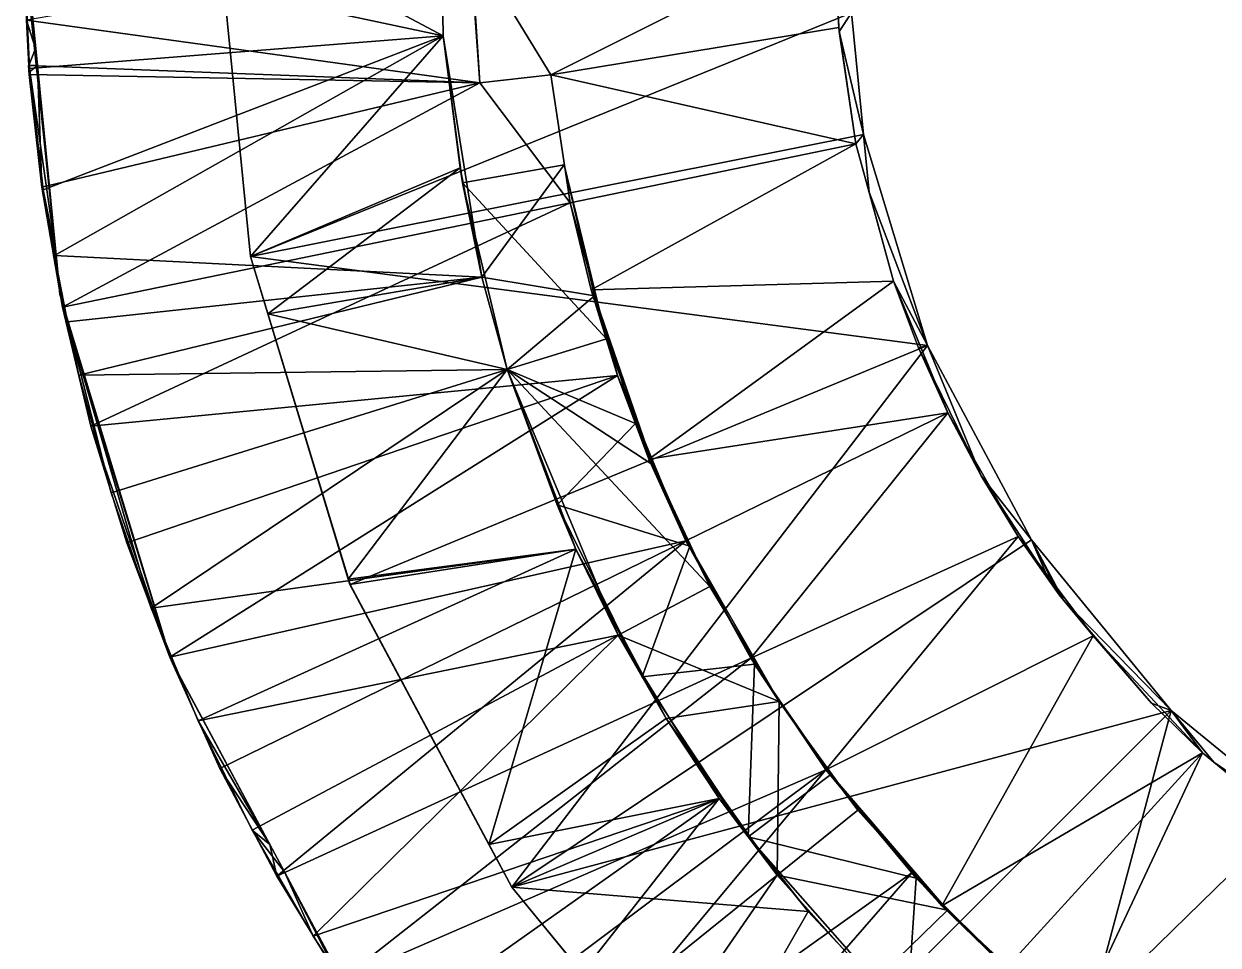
# Model space of a CAD drawing. Header units: metres. Extents: x -45 to 15, y -73 to -13.
# Drawn here: x -44.98 to -26.55, y -58.9 to -44.68 of the extents above; entities that cross this region are included whole.
import ezdxf

# ---------------------------------------------------------------- set-up
doc = ezdxf.new("R2010")
doc.units = ezdxf.units.M

msp = doc.modelspace()

# ---------------------------------------------------------------- linework, layer by layer
for points in [[(-38.557999, -41.901001, 11), (-38.509998, -44.863998, 11), (-44.98, -43.485001, 11)], [(-38.557999, -41.901001, 18.1), (-42.002998, -43, 18.1), (-38.509998, -44.863998, 18.1)], [(-38.557999, -41.901001, 18.1), (-38.509998, -44.863998, 18.1), (-38.509998, -44.863998, 11)], [(-38.557999, -41.901001, 18.1), (-38.509998, -44.863998, 11), (-38.557999, -41.901001, 11)], [(-41.484001, -48.268002, 28.999001), (-42.002998, -43, 28.999001), (-41.482674, -48.267464, 28.999001)], [(-42.001621, -43, 28.999001), (-41.482674, -48.267464, 28.999001), (-42.002998, -43, 28.999001)], [(-41.484001, -48.268002, 28.999001), (-41.484001, -48.268002, 18.1), (-42.002998, -43, 28.999001)], [(-42.002998, -43, 18.1), (-42.002998, -43, 28.999001), (-41.484001, -48.268002, 18.1)], [(-42.002998, -43, 18.1), (-41.484001, -48.268002, 18.1), (-38.509998, -44.863998, 18.1)], [(-42.001621, -43, 28.999001), (-32.210575, -44.504913, 43), (-41.482674, -48.267464, 28.999001)], [(-44.976379, -43.249752, 18.1), (-44.98, -43.485001, 18.1), (-44.483578, -48.248653, 18.1)], [(-44.798317, -45.056, 43), (-44.944218, -43.576, 43), (-44.976379, -43.249752, 18.1)], [(-44.483578, -48.248653, 18.1), (-44.772091, -45.321999, 43), (-44.976379, -43.249752, 18.1)], [(-44.798317, -45.056, 43), (-44.976379, -43.249752, 18.1), (-44.772091, -45.321999, 43)], [(-36.851002, -45.466, 50.599998), (-32.490002, -43.280998, 50.599998), (-38.084999, -43.443001, 50.599998)], [(-32.405998, -44.733002, 50.599998), (-32.490002, -43.280998, 50.599998), (-36.851002, -45.466, 50.599998)], [(-32.490002, -43.280998, 43), (-32.398998, -44.797001, 43), (-32.210575, -44.504913, 43)], [(-32.490002, -43.280998, 43), (-32.490002, -43.280998, 50.599998), (-32.398998, -44.797001, 43)], [(-32.490002, -43.280998, 50.599998), (-32.405998, -44.733002, 50.599998), (-32.398998, -44.797001, 43)], [(-44.890999, -45.368, 11), (-44.98, -43.485001, 11), (-38.509998, -44.863998, 11)], [(-44.98, -43.485001, 18.1), (-44.98, -43.485001, 11), (-44.890999, -45.368, 11)], [(-44.98, -43.485001, 18.1), (-44.890999, -45.368, 11), (-44.890999, -45.368, 18.1)], [(-44.98, -43.485001, 18.1), (-44.890999, -45.368, 18.1), (-44.483578, -48.248653, 18.1)], [(-38.096001, -43.443001, 46), (-44.942001, -44.620998, 46), (-37.943001, -45.59, 46)], [(-37.943001, -45.59, 50.599998), (-38.084999, -43.443001, 50.599998), (-38.096001, -43.443001, 50.599998)], [(-38.096001, -43.443001, 46), (-37.943001, -45.59, 46), (-38.096001, -43.443001, 50.599998)], [(-37.943001, -45.59, 50.599998), (-38.096001, -43.443001, 50.599998), (-37.943001, -45.59, 46)], [(-37.943001, -45.59, 50.599998), (-36.851002, -45.466, 50.599998), (-38.084999, -43.443001, 50.599998)], [(-44.942001, -44.620998, 43), (-44.944218, -43.576, 43), (-44.798317, -45.056, 43)], [(-32.210575, -44.504913, 43), (-32.024849, -46.386456, 43), (-41.482674, -48.267464, 28.999001)], [(-32.024849, -46.386456, 43), (-32.210575, -44.504913, 43), (-32.398998, -44.797001, 43)], [(-44.942001, -44.620998, 46), (-44.905998, -45.321999, 46), (-37.943001, -45.59, 46)], [(-44.942001, -44.620998, 46), (-44.942001, -44.620998, 43), (-44.905998, -45.321999, 46)], [(-44.798317, -45.056, 43), (-44.905998, -45.321999, 43), (-44.942001, -44.620998, 43)], [(-44.905998, -45.321999, 46), (-44.942001, -44.620998, 43), (-44.905998, -45.321999, 43)], [(-32.139999, -46.530998, 50.599998), (-32.405998, -44.733002, 50.599998), (-36.851002, -45.466, 50.599998)], [(-32.405998, -44.733002, 50.599998), (-32.139999, -46.530998, 43), (-32.398998, -44.797001, 43)], [(-32.405998, -44.733002, 50.599998), (-32.139999, -46.530998, 50.599998), (-32.139999, -46.530998, 43)], [(-44.683998, -47.241001, 11), (-44.890999, -45.368, 11), (-38.509998, -44.863998, 11)], [(-44.683998, -47.241001, 11), (-38.509998, -44.863998, 11), (-44.507, -48.251999, 11)], [(-38.509998, -44.863998, 11), (-37.915001, -48.585999, 11), (-44.507, -48.251999, 11)], [(-38.249001, -46.902, 18.1), (-38.509998, -44.863998, 18.1), (-41.484001, -48.268002, 18.1)], [(-38.509998, -44.863998, 11), (-38.209, -47.132999, 12.207), (-37.915001, -48.585999, 11)], [(-38.509998, -44.863998, 11), (-38.209, -47.132999, 14), (-38.209, -47.132999, 12.207)], [(-38.249001, -46.902, 18.1), (-38.209, -47.132999, 14), (-38.509998, -44.863998, 11)], [(-38.509998, -44.863998, 11), (-38.509998, -44.863998, 18.1), (-38.249001, -46.902, 18.1)], [(-32.398998, -44.797001, 43), (-32.139999, -46.530998, 43), (-32.024849, -46.386456, 43)], [(-44.798317, -45.056, 43), (-44.772091, -45.321999, 43), (-44.905998, -45.321999, 43)], [(-44.91, -45.321999, 43), (-44.905998, -45.321999, 43), (-44.901001, -45.424, 43)], [(-44.91, -45.321999, 46), (-44.898998, -45.458, 46), (-44.905998, -45.321999, 46)], [(-44.905998, -45.321999, 46), (-44.905998, -45.321999, 43), (-44.91, -45.321999, 43)], [(-44.905998, -45.321999, 46), (-44.91, -45.321999, 43), (-44.91, -45.321999, 46)], [(-44.91, -45.321999, 43), (-44.901001, -45.424, 43), (-44.91, -45.321999, 46)], [(-44.91, -45.321999, 46), (-44.901001, -45.424, 43), (-44.898998, -45.458, 46)], [(-44.905998, -45.321999, 43), (-44.772091, -45.321999, 43), (-44.901001, -45.424, 43)], [(-44.905998, -45.321999, 46), (-44.898998, -45.458, 46), (-37.943001, -45.59, 46)], [(-44.901001, -45.424, 43), (-44.772091, -45.321999, 43), (-44.705002, -47.195999, 43)], [(-44.432327, -48.76852, 43), (-44.772091, -45.321999, 43), (-44.483578, -48.248653, 18.1)], [(-44.432327, -48.76852, 43), (-44.705002, -47.195999, 43), (-44.772091, -45.321999, 43)], [(-44.901001, -45.424, 43), (-44.705002, -47.195999, 43), (-44.898998, -45.458, 46)], [(-44.705002, -47.195999, 46), (-37.943001, -45.59, 46), (-44.898998, -45.458, 46)], [(-44.705002, -47.195999, 43), (-44.705002, -47.195999, 46), (-44.898998, -45.458, 46)], [(-44.890999, -45.368, 11), (-44.683998, -47.241001, 11), (-44.683998, -47.241001, 18.1)], [(-44.890999, -45.368, 11), (-44.683998, -47.241001, 18.1), (-44.890999, -45.368, 18.1)], [(-44.683998, -47.241001, 18.1), (-44.483578, -48.248653, 18.1), (-44.890999, -45.368, 18.1)], [(-37.943001, -45.59, 46), (-36.548, -47.438999, 46), (-36.851002, -45.466, 46)], [(-36.851002, -45.466, 50.599998), (-37.943001, -45.59, 50.599998), (-37.943001, -45.59, 46)], [(-36.851002, -45.466, 50.599998), (-37.943001, -45.59, 46), (-36.851002, -45.466, 46)], [(-36.851002, -45.466, 50.599998), (-36.548, -47.438999, 50.599998), (-32.139999, -46.530998, 50.599998)], [(-36.851002, -45.466, 50.599998), (-36.851002, -45.466, 46), (-36.548, -47.438999, 46)], [(-36.851002, -45.466, 50.599998), (-36.548, -47.438999, 46), (-36.548, -47.438999, 50.599998)], [(-37.943001, -45.59, 46), (-44.705002, -47.195999, 46), (-44.382999, -49.053001, 46)], [(-37.943001, -45.59, 46), (-44.382999, -49.053001, 46), (-36.548, -47.438999, 46)], [(-41.482651, -48.267731, 28.999001), (-41.482674, -48.267464, 28.999001), (-32.024849, -46.386456, 43)], [(-32.024849, -46.386456, 43), (-31.037455, -49.643059, 43), (-41.482651, -48.267731, 28.999001)], [(-31.936935, -47.277096, 43), (-32.024849, -46.386456, 43), (-32.139999, -46.530998, 43)], [(-32.024849, -46.386456, 43), (-31.936935, -47.277096, 43), (-31.037455, -49.643059, 43)], [(-36.227001, -48.783001, 50.599998), (-32.139999, -46.530998, 50.599998), (-36.548, -47.438999, 50.599998)], [(-36.227001, -48.783001, 50.599998), (-31.563, -48.651001, 50.599998), (-32.139999, -46.530998, 50.599998)], [(-32.139999, -46.530998, 50.599998), (-31.563, -48.651001, 50.599998), (-31.936935, -47.277096, 43)], [(-32.139999, -46.530998, 50.599998), (-31.936935, -47.277096, 43), (-32.139999, -46.530998, 43)], [(-41.484001, -48.268002, 18.1), (-41.215973, -49.152, 18.1), (-38.249001, -46.902, 18.1)], [(-37.915001, -48.585999, 18.1), (-38.249001, -46.902, 18.1), (-41.215973, -49.152, 18.1)], [(-37.915001, -48.585999, 14), (-38.249001, -46.902, 18.1), (-37.915001, -48.585999, 18.1)], [(-38.209, -47.132999, 14), (-38.249001, -46.902, 18.1), (-37.915001, -48.585999, 14)], [(-38.209, -47.132999, 12.207), (-38.209, -47.132999, 14), (-36.645, -46.855, 13.1)], [(-35.992001, -49.540001, 13.1), (-38.209, -47.132999, 12.207), (-36.645, -46.855, 13.1)], [(-36.645, -46.855, 14), (-36.645, -46.855, 13.1), (-38.209, -47.132999, 14)], [(-38.209, -47.132999, 14), (-37.915001, -48.585999, 14), (-36.645, -46.855, 14)], [(-36.175999, -48.874001, 14), (-36.645, -46.855, 14), (-37.915001, -48.585999, 14)], [(-36.645, -46.855, 13.1), (-36.645, -46.855, 14), (-35.992001, -49.540001, 13.1)], [(-36.645, -46.855, 14), (-36.175999, -48.874001, 14), (-35.992001, -49.540001, 13.1)], [(-37.52, -50.014999, 11), (-37.915001, -48.585999, 11), (-38.209, -47.132999, 12.207)], [(-38.209, -47.132999, 12.207), (-35.992001, -49.540001, 13.1), (-37.52, -50.014999, 12.2)], [(-38.209, -47.132999, 12.207), (-37.52, -50.014999, 12.2), (-37.52, -50.014999, 11)], [(-44.705002, -47.195999, 46), (-44.432327, -48.76852, 43.000999), (-44.382999, -49.053001, 46)], [(-44.705002, -47.195999, 43), (-44.432327, -48.76852, 43), (-44.432327, -48.76852, 43.000999)], [(-44.705002, -47.195999, 43), (-44.432327, -48.76852, 43.000999), (-44.705002, -47.195999, 46)], [(-44.683998, -47.241001, 11), (-44.507, -48.251999, 11), (-44.507, -48.251999, 18.1)], [(-44.683998, -47.241001, 11), (-44.507, -48.251999, 18.1), (-44.683998, -47.241001, 18.1)], [(-44.683998, -47.241001, 18.1), (-44.507, -48.251999, 18.1), (-44.483578, -48.248653, 18.1)], [(-31.563, -48.651001, 43), (-31.037455, -49.643059, 43), (-31.936935, -47.277096, 43)], [(-31.563, -48.651001, 43), (-31.936935, -47.277096, 43), (-31.563, -48.651001, 50.599998)], [(-44.382999, -49.053001, 46), (-43.945, -50.886002, 46), (-36.548, -47.438999, 46)], [(-35.821999, -50.104, 46), (-36.548, -47.438999, 46), (-43.945, -50.886002, 46)], [(-36.548, -47.438999, 46), (-36.227001, -48.783001, 50.599998), (-36.548, -47.438999, 50.599998)], [(-36.548, -47.438999, 46), (-35.821999, -50.104, 46), (-36.227001, -48.783001, 50.599998)], [(-44.507, -48.251999, 18.1), (-44.507, -48.251999, 11), (-44.521, -48.254002, 11)], [(-44.507, -48.251999, 18.1), (-44.521, -48.254002, 11), (-44.521, -48.254002, 18.1)], [(-44.521, -48.254002, 11), (-44.507, -48.251999, 11), (-44.314999, -49.280998, 11)], [(-44.521, -48.254002, 18.1), (-44.446373, -48.626045, 18.1), (-44.507, -48.251999, 18.1)], [(-44.521, -48.254002, 11), (-44.314999, -49.280998, 11), (-44.446373, -48.626045, 18)], [(-44.446373, -48.626045, 18.1), (-44.521, -48.254002, 18.1), (-44.446373, -48.626045, 18)], [(-44.521, -48.254002, 11), (-44.446373, -48.626045, 18), (-44.521, -48.254002, 18.1)], [(-44.483578, -48.248653, 18.1), (-44.507, -48.251999, 18.1), (-44.446373, -48.626045, 18.1)], [(-44.306, -49.278999, 11), (-44.507, -48.251999, 11), (-37.915001, -48.585999, 11)], [(-44.314999, -49.280998, 11), (-44.507, -48.251999, 11), (-44.306, -49.278999, 11)], [(-44.483578, -48.248653, 18.1), (-44.446373, -48.626045, 18.1), (-44.432327, -48.76852, 43)], [(-41.482651, -48.267731, 28.999001), (-41.484001, -48.268002, 28.999001), (-41.482674, -48.267464, 28.999001)], [(-41.482651, -48.267731, 28.999001), (-39.946728, -53.333473, 28.999001), (-41.484001, -48.268002, 28.999001)], [(-39.948002, -53.334, 28.999001), (-41.484001, -48.268002, 28.999001), (-39.946728, -53.333473, 28.999001)], [(-41.484001, -48.268002, 28.999001), (-39.948002, -53.334, 28.999001), (-41.215973, -49.152, 18.1)], [(-41.484001, -48.268002, 18.1), (-41.484001, -48.268002, 28.999001), (-41.215973, -49.152, 18.1)], [(-39.946728, -53.333473, 28.999001), (-41.482651, -48.267731, 28.999001), (-31.037455, -49.643059, 43)], [(-44.424, -48.853001, 43.000999), (-44.432327, -48.76852, 43), (-44.446373, -48.626045, 18.1)], [(-44.355644, -49.078369, 18), (-44.424, -48.853001, 18), (-44.446373, -48.626045, 18)], [(-44.446373, -48.626045, 18), (-44.424, -48.853001, 18), (-44.446373, -48.626045, 18.1)], [(-44.424, -48.853001, 43.000999), (-44.446373, -48.626045, 18.1), (-44.424, -48.853001, 18)], [(-44.355644, -49.078369, 18), (-44.446373, -48.626045, 18), (-44.314999, -49.280998, 11)], [(-44.306, -49.278999, 11), (-37.915001, -48.585999, 11), (-44.133999, -50.098, 11)], [(-37.915001, -48.585999, 11), (-37.52, -50.014999, 11), (-44.133999, -50.098, 11)], [(-37.52, -50.014999, 18.1), (-37.915001, -48.585999, 18.1), (-41.215973, -49.152, 18.1)], [(-36.175999, -48.874001, 14), (-37.915001, -48.585999, 14), (-37.52, -50.014999, 14)], [(-37.52, -50.014999, 14), (-37.915001, -48.585999, 14), (-37.52, -50.014999, 18.1)], [(-37.915001, -48.585999, 18.1), (-37.52, -50.014999, 18.1), (-37.915001, -48.585999, 14)], [(-36.227001, -48.783001, 50.599998), (-35.334, -51.397999, 50.599998), (-31.563, -48.651001, 50.599998)], [(-31.563, -48.651001, 50.599998), (-35.334, -51.397999, 50.599998), (-30.724001, -50.681999, 50.599998)], [(-31.174999, -49.68, 43), (-31.037455, -49.643059, 43), (-31.563, -48.651001, 43)], [(-31.563, -48.651001, 43), (-31.563, -48.651001, 50.599998), (-31.174999, -49.68, 43)], [(-31.174999, -49.68, 43), (-31.563, -48.651001, 50.599998), (-30.724001, -50.681999, 50.599998)], [(-44.432327, -48.76852, 43.000999), (-44.424, -48.853001, 43.000999), (-44.409245, -48.901653, 43.000999)], [(-44.432327, -48.76852, 43.000999), (-44.432327, -48.76852, 43), (-44.424, -48.853001, 43.000999)], [(-44.409245, -48.901653, 43.000999), (-44.382999, -49.053001, 46), (-44.432327, -48.76852, 43.000999)], [(-36.227001, -48.783001, 50.599998), (-35.821999, -50.104, 46), (-35.334, -51.397999, 50.599998)], [(-44.424, -48.853001, 43.000999), (-44.424, -48.853001, 18), (-44.355644, -49.078369, 18.1)], [(-44.355644, -49.078369, 18), (-44.355644, -49.078369, 18.1), (-44.424, -48.853001, 18)], [(-44.424, -48.853001, 43.000999), (-44.355644, -49.078369, 18.1), (-44.409245, -48.901653, 43)], [(-44.424, -48.853001, 43.000999), (-44.409245, -48.901653, 43), (-44.409245, -48.901653, 43.000999)], [(-42.720112, -54.470741, 43), (-44.409245, -48.901653, 43), (-44.33123, -49.158863, 18.1)], [(-44.355644, -49.078369, 18.1), (-44.333313, -49.152, 18.1), (-44.409245, -48.901653, 43)], [(-44.409245, -48.901653, 43), (-42.720112, -54.470741, 43), (-44.382999, -49.053001, 43)], [(-44.409245, -48.901653, 43.000999), (-44.409245, -48.901653, 43), (-44.382999, -49.053001, 43)], [(-44.409245, -48.901653, 43.000999), (-44.382999, -49.053001, 43), (-44.382999, -49.053001, 46)], [(-44.333313, -49.152, 18.1), (-44.33123, -49.158863, 18.1), (-44.409245, -48.901653, 43)], [(-36.175999, -48.874001, 14), (-37.52, -50.014999, 14), (-35.540001, -50.846001, 14)], [(-36.175999, -48.874001, 14), (-35.540001, -50.846001, 14), (-35.273998, -51.484001, 13.1)], [(-35.273998, -51.484001, 13.1), (-35.992001, -49.540001, 13.1), (-36.175999, -48.874001, 14)], [(-43.945, -50.886002, 43), (-44.382999, -49.053001, 46), (-44.382999, -49.053001, 43)], [(-42.720112, -54.470741, 43), (-43.945, -50.886002, 43), (-44.382999, -49.053001, 43)], [(-44.382999, -49.053001, 46), (-43.945, -50.886002, 43), (-43.945, -50.886002, 46)], [(-44.355644, -49.078369, 18.1), (-44.355644, -49.078369, 18), (-44.314999, -49.280998, 18.1)], [(-44.314999, -49.280998, 18.1), (-44.355644, -49.078369, 18), (-44.314999, -49.280998, 11)], [(-44.355644, -49.078369, 18.1), (-44.314999, -49.280998, 18.1), (-44.333313, -49.152, 18.1)], [(-44.333313, -49.152, 18.1), (-44.314999, -49.280998, 18.1), (-44.33123, -49.158863, 18.1)], [(-44.33123, -49.158863, 18.1), (-42.795956, -54.220676, 18.1), (-42.720112, -54.470741, 43)], [(-44.314999, -49.280998, 18.1), (-44.306, -49.278999, 18.1), (-44.33123, -49.158863, 18.1)], [(-44.33123, -49.158863, 18.1), (-44.306, -49.278999, 18.1), (-42.795956, -54.220676, 18.1)], [(-39.974075, -53.248001, 18.1), (-41.215973, -49.152, 18.1), (-39.948002, -53.334, 28.999001)], [(-39.974075, -53.248001, 18.1), (-37.52, -50.014999, 18.1), (-41.215973, -49.152, 18.1)], [(-44.306, -49.278999, 18.1), (-44.314999, -49.280998, 18.1), (-44.314999, -49.280998, 11)], [(-44.306, -49.278999, 18.1), (-44.314999, -49.280998, 11), (-44.306, -49.278999, 11)], [(-44.306, -49.278999, 18.1), (-44.306, -49.278999, 11), (-44.133999, -50.098, 11)], [(-44.306, -49.278999, 18.1), (-44.133999, -50.098, 11), (-44.133999, -50.098, 18.1)], [(-43.014999, -53.695999, 18.1), (-42.795956, -54.220676, 18.1), (-44.306, -49.278999, 18.1)], [(-44.133999, -50.098, 18.1), (-43.631001, -51.915001, 18.1), (-44.306, -49.278999, 18.1)], [(-43.014999, -53.695999, 18.1), (-44.306, -49.278999, 18.1), (-43.631001, -51.915001, 18.1)], [(-37.52, -50.014999, 12.2), (-35.992001, -49.540001, 13.1), (-35.273998, -51.484001, 13.1)], [(-39.946728, -53.333473, 28.999001), (-31.037455, -49.643059, 43), (-37.450855, -58.001236, 28.999001)], [(-29.432938, -52.643814, 43), (-37.450855, -58.001236, 28.999001), (-31.037455, -49.643059, 43)], [(-31.174999, -49.68, 43), (-30.209999, -51.653999, 43), (-31.037455, -49.643059, 43)], [(-30.209999, -51.653999, 43), (-31.174999, -49.68, 43), (-30.724001, -50.681999, 50.599998)], [(-29.432938, -52.643814, 43), (-31.037455, -49.643059, 43), (-30.209999, -51.653999, 43)], [(-43.631001, -51.915001, 11), (-44.133999, -50.098, 11), (-37.52, -50.014999, 11)], [(-44.133999, -50.098, 11), (-43.631001, -51.915001, 11), (-43.631001, -51.915001, 18.1)], [(-44.133999, -50.098, 11), (-43.631001, -51.915001, 18.1), (-44.133999, -50.098, 18.1)], [(-43.945, -50.886002, 46), (-43.393002, -52.688, 46), (-35.821999, -50.104, 46)], [(-43.014999, -53.695999, 11), (-43.631001, -51.915001, 11), (-37.52, -50.014999, 11)], [(-42.729, -54.451, 46), (-35.821999, -50.104, 46), (-43.393002, -52.688, 46)], [(-37.52, -50.014999, 11), (-36.464001, -52.784, 11), (-43.014999, -53.695999, 11)], [(-35.821999, -50.104, 46), (-42.729, -54.451, 46), (-34.766998, -52.658001, 46)], [(-37.52, -50.014999, 18.1), (-39.974075, -53.248001, 18.1), (-36.464001, -52.784, 18.1)], [(-37.52, -50.014999, 12.2), (-35.807999, -54.113998, 11), (-36.464001, -52.784, 11)], [(-37.52, -50.014999, 12.2), (-36.464001, -52.784, 11), (-37.52, -50.014999, 11)], [(-34.396, -53.361, 13.1), (-37.52, -50.014999, 12.2), (-35.273998, -51.484001, 13.1)], [(-37.52, -50.014999, 14), (-37.52, -50.014999, 18.1), (-36.749001, -52.099998, 14)], [(-37.52, -50.014999, 14), (-36.749001, -52.099998, 14), (-35.540001, -50.846001, 14)], [(-36.749001, -52.099998, 14), (-37.52, -50.014999, 18.1), (-36.464001, -52.784, 18.1)], [(-35.807999, -54.113998, 12.2), (-35.807999, -54.113998, 11), (-37.52, -50.014999, 12.2)], [(-37.52, -50.014999, 12.2), (-34.396, -53.361, 13.1), (-35.807999, -54.113998, 12.2)], [(-35.821999, -50.104, 46), (-34.766998, -52.658001, 46), (-35.334, -51.397999, 50.599998)], [(-34.702, -52.741001, 14), (-35.540001, -50.846001, 14), (-36.749001, -52.099998, 14)], [(-35.273998, -51.484001, 13.1), (-35.540001, -50.846001, 14), (-34.702, -52.741001, 14)], [(-35.334, -51.397999, 50.599998), (-34.766998, -52.658001, 50.599998), (-30.724001, -50.681999, 50.599998)], [(-33.761002, -54.470001, 50.599998), (-30.724001, -50.681999, 50.599998), (-34.766998, -52.658001, 50.599998)], [(-30.724001, -50.681999, 50.599998), (-33.761002, -54.470001, 50.599998), (-29.636999, -52.591999, 50.599998)], [(-30.724001, -50.681999, 50.599998), (-29.636999, -52.591999, 50.599998), (-30.209999, -51.653999, 43)], [(-43.393002, -52.688, 43), (-43.945, -50.886002, 43), (-42.729, -54.451, 43)], [(-42.720112, -54.470741, 43), (-42.729, -54.451, 43), (-43.945, -50.886002, 43)], [(-43.945, -50.886002, 43), (-43.393002, -52.688, 43), (-43.393002, -52.688, 46)], [(-43.945, -50.886002, 43), (-43.393002, -52.688, 46), (-43.945, -50.886002, 46)], [(-34.766998, -52.658001, 46), (-34.766998, -52.658001, 50.599998), (-35.334, -51.397999, 50.599998)], [(-35.273998, -51.484001, 13.1), (-34.702, -52.741001, 14), (-34.396, -53.361, 13.1)], [(-29.166403, -53.248001, 43), (-29.432938, -52.643814, 43), (-30.209999, -51.653999, 43)], [(-29.166403, -53.248001, 43), (-30.209999, -51.653999, 43), (-29.636999, -52.591999, 50.599998)], [(-43.631001, -51.915001, 11), (-43.014999, -53.695999, 11), (-43.014999, -53.695999, 18.1)], [(-43.631001, -51.915001, 11), (-43.014999, -53.695999, 18.1), (-43.631001, -51.915001, 18.1)], [(-36.749001, -52.099998, 14), (-36.464001, -52.784, 18.1), (-35.438, -54.756001, 14)], [(-36.749001, -52.099998, 14), (-35.438, -54.756001, 14), (-34.702, -52.741001, 14)], [(-43.393002, -52.688, 43), (-42.729, -54.451, 43), (-42.729, -54.451, 46)], [(-43.393002, -52.688, 43), (-42.729, -54.451, 46), (-43.393002, -52.688, 46)], [(-41.955002, -56.169998, 46), (-34.766998, -52.658001, 46), (-42.729, -54.451, 46)], [(-41.955002, -56.169998, 46), (-41.075001, -57.835999, 46), (-34.766998, -52.658001, 46)], [(-33.761002, -54.470001, 46), (-34.766998, -52.658001, 46), (-41.075001, -57.835999, 46)], [(-29.432938, -52.643814, 43), (-27.274298, -55.274296, 43), (-37.450855, -58.001236, 28.999001)], [(-34.766998, -52.658001, 46), (-33.761002, -54.470001, 46), (-33.761002, -54.470001, 50.599998)], [(-34.766998, -52.658001, 46), (-33.761002, -54.470001, 50.599998), (-34.766998, -52.658001, 50.599998)], [(-32.606998, -56.191002, 50.599998), (-29.636999, -52.591999, 50.599998), (-33.761002, -54.470001, 50.599998)], [(-29.636999, -52.591999, 50.599998), (-32.606998, -56.191002, 50.599998), (-28.478001, -54.125, 50.599998)], [(-29.166403, -53.248001, 43), (-29.636999, -52.591999, 50.599998), (-29.006001, -53.493, 43)], [(-29.006001, -53.493, 43), (-29.636999, -52.591999, 50.599998), (-28.478001, -54.125, 50.599998)], [(-29.166403, -53.248001, 43), (-29.006001, -53.493, 43), (-29.432938, -52.643814, 43)], [(-29.432938, -52.643814, 43), (-28.933289, -53.578255, 43), (-27.274298, -55.274296, 43)], [(-28.933289, -53.578255, 43), (-29.432938, -52.643814, 43), (-29.006001, -53.493, 43)], [(-42.289001, -55.435001, 11), (-43.014999, -53.695999, 11), (-36.464001, -52.784, 11)], [(-42.289001, -55.435001, 11), (-36.464001, -52.784, 11), (-35.807999, -54.113998, 11)], [(-39.948002, -53.334, 18.1), (-36.464001, -52.784, 18.1), (-39.974075, -53.248001, 18.1)], [(-37.803837, -57.344002, 18.1), (-36.464001, -52.784, 18.1), (-39.948002, -53.334, 18.1)], [(-35.069, -55.398998, 18.1), (-36.464001, -52.784, 18.1), (-37.803837, -57.344002, 18.1)], [(-35.069, -55.398998, 18.1), (-35.438, -54.756001, 14), (-36.464001, -52.784, 18.1)], [(-33.707001, -54.558998, 14), (-34.702, -52.741001, 14), (-35.438, -54.756001, 14)], [(-33.326, -55.136002, 13.1), (-34.396, -53.361, 13.1), (-34.702, -52.741001, 14)], [(-33.326, -55.136002, 13.1), (-34.702, -52.741001, 14), (-33.707001, -54.558998, 14)], [(-39.948002, -53.334, 18.1), (-39.974075, -53.248001, 18.1), (-39.948002, -53.334, 28.999001)], [(-39.946728, -53.333473, 28.999001), (-37.452, -58.001999, 28.999001), (-39.948002, -53.334, 28.999001)], [(-39.948002, -53.334, 28.999001), (-37.452, -58.001999, 28.999001), (-37.803837, -57.344002, 18.1)], [(-39.948002, -53.334, 18.1), (-39.948002, -53.334, 28.999001), (-37.803837, -57.344002, 18.1)], [(-39.946728, -53.333473, 28.999001), (-37.450855, -58.001236, 28.999001), (-37.452, -58.001999, 28.999001)], [(-33.326, -55.136002, 13.1), (-35.807999, -54.113998, 12.2), (-34.396, -53.361, 13.1)], [(-28.478001, -54.125, 50.599998), (-28.933289, -53.578255, 43), (-29.006001, -53.493, 43)], [(-27.58, -55.165001, 43), (-27.274298, -55.274296, 43), (-28.933289, -53.578255, 43)], [(-28.478001, -54.125, 50.599998), (-27.58, -55.165001, 43), (-28.933289, -53.578255, 43)], [(-43.014999, -53.695999, 11), (-42.289001, -55.435001, 11), (-42.581249, -54.734966, 18)], [(-43.014999, -53.695999, 11), (-42.581249, -54.734966, 18), (-42.795956, -54.220676, 18)], [(-43.014999, -53.695999, 11), (-42.795956, -54.220676, 18), (-43.014999, -53.695999, 18.1)], [(-43.014999, -53.695999, 18.1), (-42.795956, -54.220676, 18), (-42.795956, -54.220676, 18.1)], [(-42.289001, -55.435001, 11), (-35.807999, -54.113998, 11), (-41.455002, -57.125, 11)], [(-41.455002, -57.125, 11), (-35.807999, -54.113998, 11), (-40.515999, -58.758999, 11)], [(-35.807999, -54.113998, 11), (-34.251999, -56.636002, 11), (-40.515999, -58.758999, 11)], [(-35.807999, -54.113998, 11), (-35.069, -55.398998, 12.2), (-34.251999, -56.636002, 11)], [(-35.069, -55.398998, 12.2), (-35.807999, -54.113998, 11), (-35.807999, -54.113998, 12.2)], [(-35.807999, -54.113998, 12.2), (-33.326, -55.136002, 13.1), (-35.069, -55.398998, 12.2)], [(-32.606998, -56.191002, 50.599998), (-30.815001, -58.292999, 50.599998), (-28.478001, -54.125, 50.599998)], [(-26.792, -55.931, 50.599998), (-28.478001, -54.125, 50.599998), (-30.815001, -58.292999, 50.599998)], [(-28.478001, -54.125, 50.599998), (-26.792, -55.931, 43), (-27.58, -55.165001, 43)], [(-28.478001, -54.125, 50.599998), (-26.792, -55.931, 50.599998), (-26.792, -55.931, 43)], [(-42.716999, -54.480999, 43.000999), (-42.720112, -54.470741, 43), (-42.795956, -54.220676, 18.1)], [(-42.716999, -54.480999, 43.000999), (-42.795956, -54.220676, 18.1), (-42.716999, -54.480999, 18)], [(-42.581249, -54.734966, 18), (-42.716999, -54.480999, 18), (-42.795956, -54.220676, 18)], [(-42.716999, -54.480999, 18), (-42.795956, -54.220676, 18.1), (-42.795956, -54.220676, 18)], [(-42.729, -54.451, 46), (-42.720112, -54.470741, 43.000999), (-42.707436, -54.498898, 43.000999)], [(-42.729, -54.451, 46), (-42.707436, -54.498898, 43.000999), (-41.955002, -56.169998, 46)], [(-42.729, -54.451, 43), (-42.720112, -54.470741, 43), (-42.720112, -54.470741, 43.000999)], [(-42.729, -54.451, 43), (-42.720112, -54.470741, 43.000999), (-42.729, -54.451, 46)], [(-42.720112, -54.470741, 43.000999), (-42.716999, -54.480999, 43.000999), (-42.707436, -54.498898, 43.000999)], [(-42.720112, -54.470741, 43.000999), (-42.720112, -54.470741, 43), (-42.716999, -54.480999, 43.000999)], [(-42.716999, -54.480999, 18), (-42.581249, -54.734966, 18.1), (-42.716999, -54.480999, 43.000999)], [(-42.581249, -54.734966, 18), (-42.581249, -54.734966, 18.1), (-42.716999, -54.480999, 18)], [(-42.716999, -54.480999, 43.000999), (-42.581249, -54.734966, 18.1), (-42.707436, -54.498898, 43)], [(-42.716999, -54.480999, 43.000999), (-42.707436, -54.498898, 43), (-42.707436, -54.498898, 43.000999)], [(-42.707436, -54.498898, 43), (-42.581249, -54.734966, 18.1), (-41.18668, -57.344002, 43)], [(-42.707436, -54.498898, 43), (-41.18668, -57.344002, 43), (-41.955002, -56.169998, 43)], [(-42.707436, -54.498898, 43.000999), (-42.707436, -54.498898, 43), (-41.955002, -56.169998, 43)], [(-42.707436, -54.498898, 43.000999), (-41.955002, -56.169998, 43), (-41.955002, -56.169998, 46)], [(-41.075001, -57.835999, 46), (-40.091999, -59.444, 46), (-33.761002, -54.470001, 46)], [(-32.606998, -56.191002, 46), (-33.761002, -54.470001, 46), (-40.091999, -59.444, 46)], [(-33.761002, -54.470001, 46), (-32.606998, -56.191002, 46), (-32.606998, -56.191002, 50.599998)], [(-33.761002, -54.470001, 46), (-32.606998, -56.191002, 50.599998), (-33.761002, -54.470001, 50.599998)], [(-35.438, -54.756001, 14), (-33.805, -57.227001, 14), (-33.707001, -54.558998, 14)], [(-33.707001, -54.558998, 14), (-33.805, -57.227001, 14), (-32.528999, -56.263, 14)], [(-33.326, -55.136002, 13.1), (-33.707001, -54.558998, 14), (-32.528999, -56.263, 14)], [(-41.18668, -57.344002, 18.1), (-41.18668, -57.344002, 43), (-42.581249, -54.734966, 18.1)], [(-42.289001, -55.435001, 18.1), (-42.581249, -54.734966, 18), (-42.289001, -55.435001, 11)], [(-42.581249, -54.734966, 18.1), (-42.581249, -54.734966, 18), (-42.289001, -55.435001, 18.1)], [(-42.581249, -54.734966, 18.1), (-42.289001, -55.435001, 18.1), (-41.18668, -57.344002, 18.1)], [(-35.069, -55.398998, 18.1), (-33.805, -57.227001, 14), (-35.438, -54.756001, 14)], [(-34.093025, -62.093025, 28.999001), (-37.450855, -58.001236, 28.999001), (-27.274298, -55.274296, 43)], [(-33.358002, -57.819, 12.2), (-35.069, -55.398998, 12.2), (-33.326, -55.136002, 13.1)], [(-34.093025, -62.093025, 28.999001), (-27.274298, -55.274296, 43), (-30.001234, -65.450851, 28.999001)], [(-33.358002, -57.819, 12.2), (-33.326, -55.136002, 13.1), (-32.112, -56.814999, 13.1)], [(-32.528999, -56.263, 14), (-32.112, -56.814999, 13.1), (-33.326, -55.136002, 13.1)], [(-24.643814, -57.432938, 43), (-30.001234, -65.450851, 28.999001), (-27.274298, -55.274296, 43)], [(-26.792, -55.931, 43), (-27.274298, -55.274296, 43), (-27.58, -55.165001, 43)], [(-27.274298, -55.274296, 43), (-26.618755, -56.073128, 43), (-24.643814, -57.432938, 43)], [(-26.618755, -56.073128, 43), (-27.274298, -55.274296, 43), (-26.792, -55.931, 43)], [(-42.289001, -55.435001, 11), (-41.455002, -57.125, 11), (-41.455002, -57.125, 18.1)], [(-42.289001, -55.435001, 11), (-41.455002, -57.125, 18.1), (-42.289001, -55.435001, 18.1)], [(-42.289001, -55.435001, 18.1), (-41.455002, -57.125, 18.1), (-41.18668, -57.344002, 18.1)], [(-35.069, -55.398998, 18.1), (-37.803837, -57.344002, 18.1), (-34.251999, -56.636002, 18.1)], [(-35.069, -55.398998, 18.1), (-34.251999, -56.636002, 18.1), (-33.805, -57.227001, 14)], [(-33.358002, -57.819, 12.2), (-34.251999, -56.636002, 11), (-35.069, -55.398998, 12.2)], [(-30.815001, -58.292999, 50.599998), (-29.823999, -59.256001, 50.599998), (-26.792, -55.931, 50.599998)], [(-28.774, -60.154999, 50.599998), (-26.792, -55.931, 50.599998), (-29.823999, -59.256001, 50.599998)], [(-26.792, -55.931, 50.599998), (-28.774, -60.154999, 50.599998), (-25.517, -56.977001, 50.599998)], [(-26.792, -55.931, 43), (-26.792, -55.931, 50.599998), (-26.618755, -56.073128, 43)], [(-25.517, -56.977001, 50.599998), (-26.618755, -56.073128, 43), (-26.792, -55.931, 50.599998)], [(-41.075001, -57.835999, 43), (-41.955002, -56.169998, 46), (-41.955002, -56.169998, 43)], [(-41.955002, -56.169998, 43), (-41.18668, -57.344002, 43), (-41.075001, -57.835999, 43)], [(-41.955002, -56.169998, 46), (-41.075001, -57.835999, 43), (-41.075001, -57.835999, 46)], [(-40.091999, -59.444, 46), (-39.009998, -60.987, 46), (-32.606998, -56.191002, 46)], [(-39.009998, -60.987, 46), (-37.833, -62.459, 46), (-32.606998, -56.191002, 46)], [(-31.280001, -57.782001, 46), (-32.606998, -56.191002, 46), (-37.833, -62.459, 46)], [(-30.815001, -58.292999, 50.599998), (-32.606998, -56.191002, 50.599998), (-31.280001, -57.782001, 46)], [(-32.606998, -56.191002, 46), (-31.280001, -57.782001, 46), (-32.606998, -56.191002, 50.599998)], [(-25.517, -56.977001, 43), (-24.643814, -57.432938, 43), (-26.618755, -56.073128, 43)], [(-25.517, -56.977001, 50.599998), (-25.517, -56.977001, 43), (-26.618755, -56.073128, 43)], [(-32.528999, -56.263, 14), (-33.805, -57.227001, 14), (-31.211, -57.862999, 14)], [(-32.112, -56.814999, 13.1), (-32.528999, -56.263, 14), (-30.729, -58.358002, 13.1)], [(-30.729, -58.358002, 13.1), (-32.528999, -56.263, 14), (-31.211, -57.862999, 14)], [(-39.477001, -60.332001, 11), (-40.515999, -58.758999, 11), (-34.251999, -56.636002, 11)], [(-38.341, -61.834999, 11), (-39.477001, -60.332001, 11), (-34.251999, -56.636002, 11)], [(-34.251999, -56.636002, 11), (-33.358002, -57.819, 11), (-38.341, -61.834999, 11)], [(-37.803837, -57.344002, 18.1), (-37.452, -58.001999, 18.1), (-34.251999, -56.636002, 18.1)], [(-34.251999, -56.636002, 18.1), (-37.452, -58.001999, 18.1), (-32.875, -58.381001, 18.1)], [(-33.805, -57.227001, 14), (-34.251999, -56.636002, 18.1), (-32.875, -58.381001, 18.1)], [(-33.358002, -57.819, 12.2), (-33.358002, -57.819, 11), (-34.251999, -56.636002, 11)], [(-33.358002, -57.819, 12.2), (-32.112, -56.814999, 13.1), (-30.729, -58.358002, 13.1)], [(-40.515999, -58.758999, 11), (-41.455002, -57.125, 18.1), (-41.455002, -57.125, 11)], [(-40.515999, -58.758999, 18.1), (-41.455002, -57.125, 18.1), (-40.515999, -58.758999, 11)], [(-40.515999, -58.758999, 18.1), (-40.959999, -57.768085, 18.1), (-41.455002, -57.125, 18.1)], [(-41.18668, -57.344002, 18.1), (-41.455002, -57.125, 18.1), (-40.959999, -57.768085, 18.1)], [(-26.514999, -61.745998, 50.599998), (-25.517, -56.977001, 50.599998), (-28.774, -60.154999, 50.599998)], [(-33.805, -57.227001, 14), (-32.875, -58.381001, 18.1), (-31.357, -60.005001, 14)], [(-31.357, -60.005001, 14), (-31.211, -57.862999, 14), (-33.805, -57.227001, 14)], [(-41.18668, -57.344002, 18.1), (-40.959999, -57.768085, 18.1), (-41.18668, -57.344002, 43)], [(-40.959999, -57.768085, 43), (-41.18668, -57.344002, 43), (-40.959999, -57.768085, 18.1)], [(-41.18668, -57.344002, 43), (-40.959999, -57.768085, 43), (-41.075001, -57.835999, 43)], [(-37.452, -58.001999, 18.1), (-37.803837, -57.344002, 18.1), (-37.452, -58.001999, 28.999001)], [(-24.643814, -57.432938, 43), (-21.643061, -59.037453, 43), (-30.001234, -65.450851, 28.999001)], [(-40.091999, -59.444, 43), (-41.075001, -57.835999, 43), (-40.959999, -57.768085, 43)], [(-41.075001, -57.835999, 43), (-40.091999, -59.444, 43), (-40.091999, -59.444, 46)], [(-41.075001, -57.835999, 43), (-40.091999, -59.444, 46), (-41.075001, -57.835999, 46)], [(-40.959999, -57.768085, 18.1), (-40.066971, -59.438808, 18.1), (-40.959999, -57.768085, 43)], [(-39.975056, -59.610767, 43), (-40.959999, -57.768085, 43), (-40.066971, -59.438808, 18.1)], [(-40.959999, -57.768085, 43), (-39.975056, -59.610767, 43), (-40.091999, -59.444, 43)], [(-40.515999, -58.758999, 18.1), (-40.066971, -59.438808, 18.1), (-40.959999, -57.768085, 18.1)], [(-37.112, -63.264999, 11), (-38.341, -61.834999, 11), (-33.358002, -57.819, 11)], [(-37.833, -62.459, 46), (-36.566002, -63.855, 46), (-31.280001, -57.782001, 46)], [(-31.874001, -59.473999, 11), (-37.112, -63.264999, 11), (-33.358002, -57.819, 11)], [(-29.823999, -59.256001, 46), (-31.280001, -57.782001, 46), (-36.566002, -63.855, 46)], [(-33.358002, -57.819, 12.2), (-31.874001, -59.473999, 11), (-33.358002, -57.819, 11)], [(-33.358002, -57.819, 12.2), (-30.729, -58.358002, 13.1), (-31.874001, -59.473999, 12.2)], [(-31.874001, -59.473999, 12.2), (-31.874001, -59.473999, 11), (-33.358002, -57.819, 12.2)], [(-31.211, -57.862999, 14), (-31.357, -60.005001, 14), (-29.733999, -59.316002, 14)], [(-31.280001, -57.782001, 46), (-29.823999, -59.256001, 46), (-30.815001, -58.292999, 50.599998)], [(-30.729, -58.358002, 13.1), (-31.211, -57.862999, 14), (-29.733999, -59.316002, 14)], [(-37.450855, -58.001236, 28.999001), (-34.094002, -62.094002, 28.999001), (-37.452, -58.001999, 28.999001)], [(-37.452, -58.001999, 28.999001), (-34.094002, -62.094002, 28.999001), (-34.630688, -61.439999, 18.1)], [(-37.452, -58.001999, 18.1), (-37.452, -58.001999, 28.999001), (-34.630688, -61.439999, 18.1)], [(-37.452, -58.001999, 18.1), (-34.630688, -61.439999, 18.1), (-32.875, -58.381001, 18.1)], [(-37.450855, -58.001236, 28.999001), (-34.093025, -62.093025, 28.999001), (-34.094002, -62.094002, 28.999001)], [(-31.357, -60.005001, 18.1), (-32.875, -58.381001, 18.1), (-34.630688, -61.439999, 18.1)], [(-31.357, -60.005001, 14), (-32.875, -58.381001, 18.1), (-31.357, -60.005001, 18.1)], [(-30.729, -58.358002, 13.1), (-29.222, -59.779999, 13.1), (-31.874001, -59.473999, 12.2)], [(-29.823999, -59.256001, 46), (-29.823999, -59.256001, 50.599998), (-30.815001, -58.292999, 50.599998)], [(-29.733999, -59.316002, 14), (-29.222, -59.779999, 13.1), (-30.729, -58.358002, 13.1)], [(-40.515999, -58.758999, 11), (-39.477001, -60.332001, 11), (-40.066971, -59.438808, 18)], [(-40.515999, -58.758999, 11), (-40.066971, -59.438808, 18), (-40.515999, -58.758999, 18.1)], [(-40.515999, -58.758999, 18.1), (-40.066971, -59.438808, 18), (-40.066971, -59.438808, 18.1)]]:
    msp.add_3dface(points)

doc.saveas('drawing.dxf')
